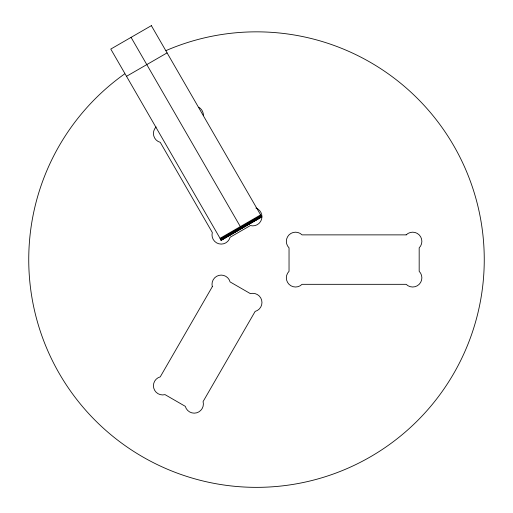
<?xml version="1.0" encoding="UTF-8"?>
<svg xmlns="http://www.w3.org/2000/svg" width="513" height="513" viewBox="0 0 513 513"><rect width="100%" height="100%" fill="white"/><g stroke="black" fill="none" stroke-linecap="round" stroke-linejoin="round"><path stroke-width="0.77" d="M126.512 76.315L167.084 52.884M220.045 238.321L260.623 214.896M220.398 238.93L260.97 215.505M220.552 239.193L261.123 215.768M220.686 239.43L261.264 216.005M220.808 239.642L261.38 216.217M220.911 239.821L261.489 216.396M221 239.975L261.579 216.55M221.071 240.103L261.649 216.678M221.129 240.199L261.745 216.845M131.072 37.366L241.488 228.612M156.125 126.948A9.202 9.202 0 0 0 160.255 142.345L212.311 232.511A9.202 9.202 0 0 0 218.82 243.784A9.202 9.202 0 0 0 230.087 237.275L250.376 225.56A9.202 9.202 0 0 0 261.534 219.442A9.202 9.202 0 0 0 255.904 208.028M198.794 107.268A9.202 9.202 0 0 1 203.398 115.233M166.032 50.582A227.753 227.753 0 0 1 484.022 269.928A227.753 227.753 0 0 1 147.455 459.552A227.753 227.753 0 0 1 124.601 73.923M212.311 286.684L160.255 376.85A9.202 9.202 0 0 0 153.746 388.117A9.202 9.202 0 0 0 165.013 394.625L185.302 406.341A9.202 9.202 0 0 0 196.575 412.843A9.202 9.202 0 0 0 203.084 401.576L255.141 311.41A9.202 9.202 0 0 0 261.649 300.137A9.202 9.202 0 0 0 250.376 293.628L230.087 281.919A9.202 9.202 0 0 0 218.82 275.41A9.202 9.202 0 0 0 212.311 286.684M151.361 25.65L110.782 49.075L221.206 240.328L261.777 216.903L151.361 25.65M406.168 234.871L302.048 234.871A9.202 9.202 0 0 0 289.037 234.871A9.202 9.202 0 0 0 289.037 247.882L289.037 271.306A9.202 9.202 0 0 0 289.037 284.324A9.202 9.202 0 0 0 302.048 284.324L406.168 284.324A9.202 9.202 0 0 0 419.179 284.324A9.202 9.202 0 0 0 419.179 271.306L419.179 247.882A9.202 9.202 0 0 0 419.179 234.871A9.202 9.202 0 0 0 406.168 234.871"/></g></svg>
